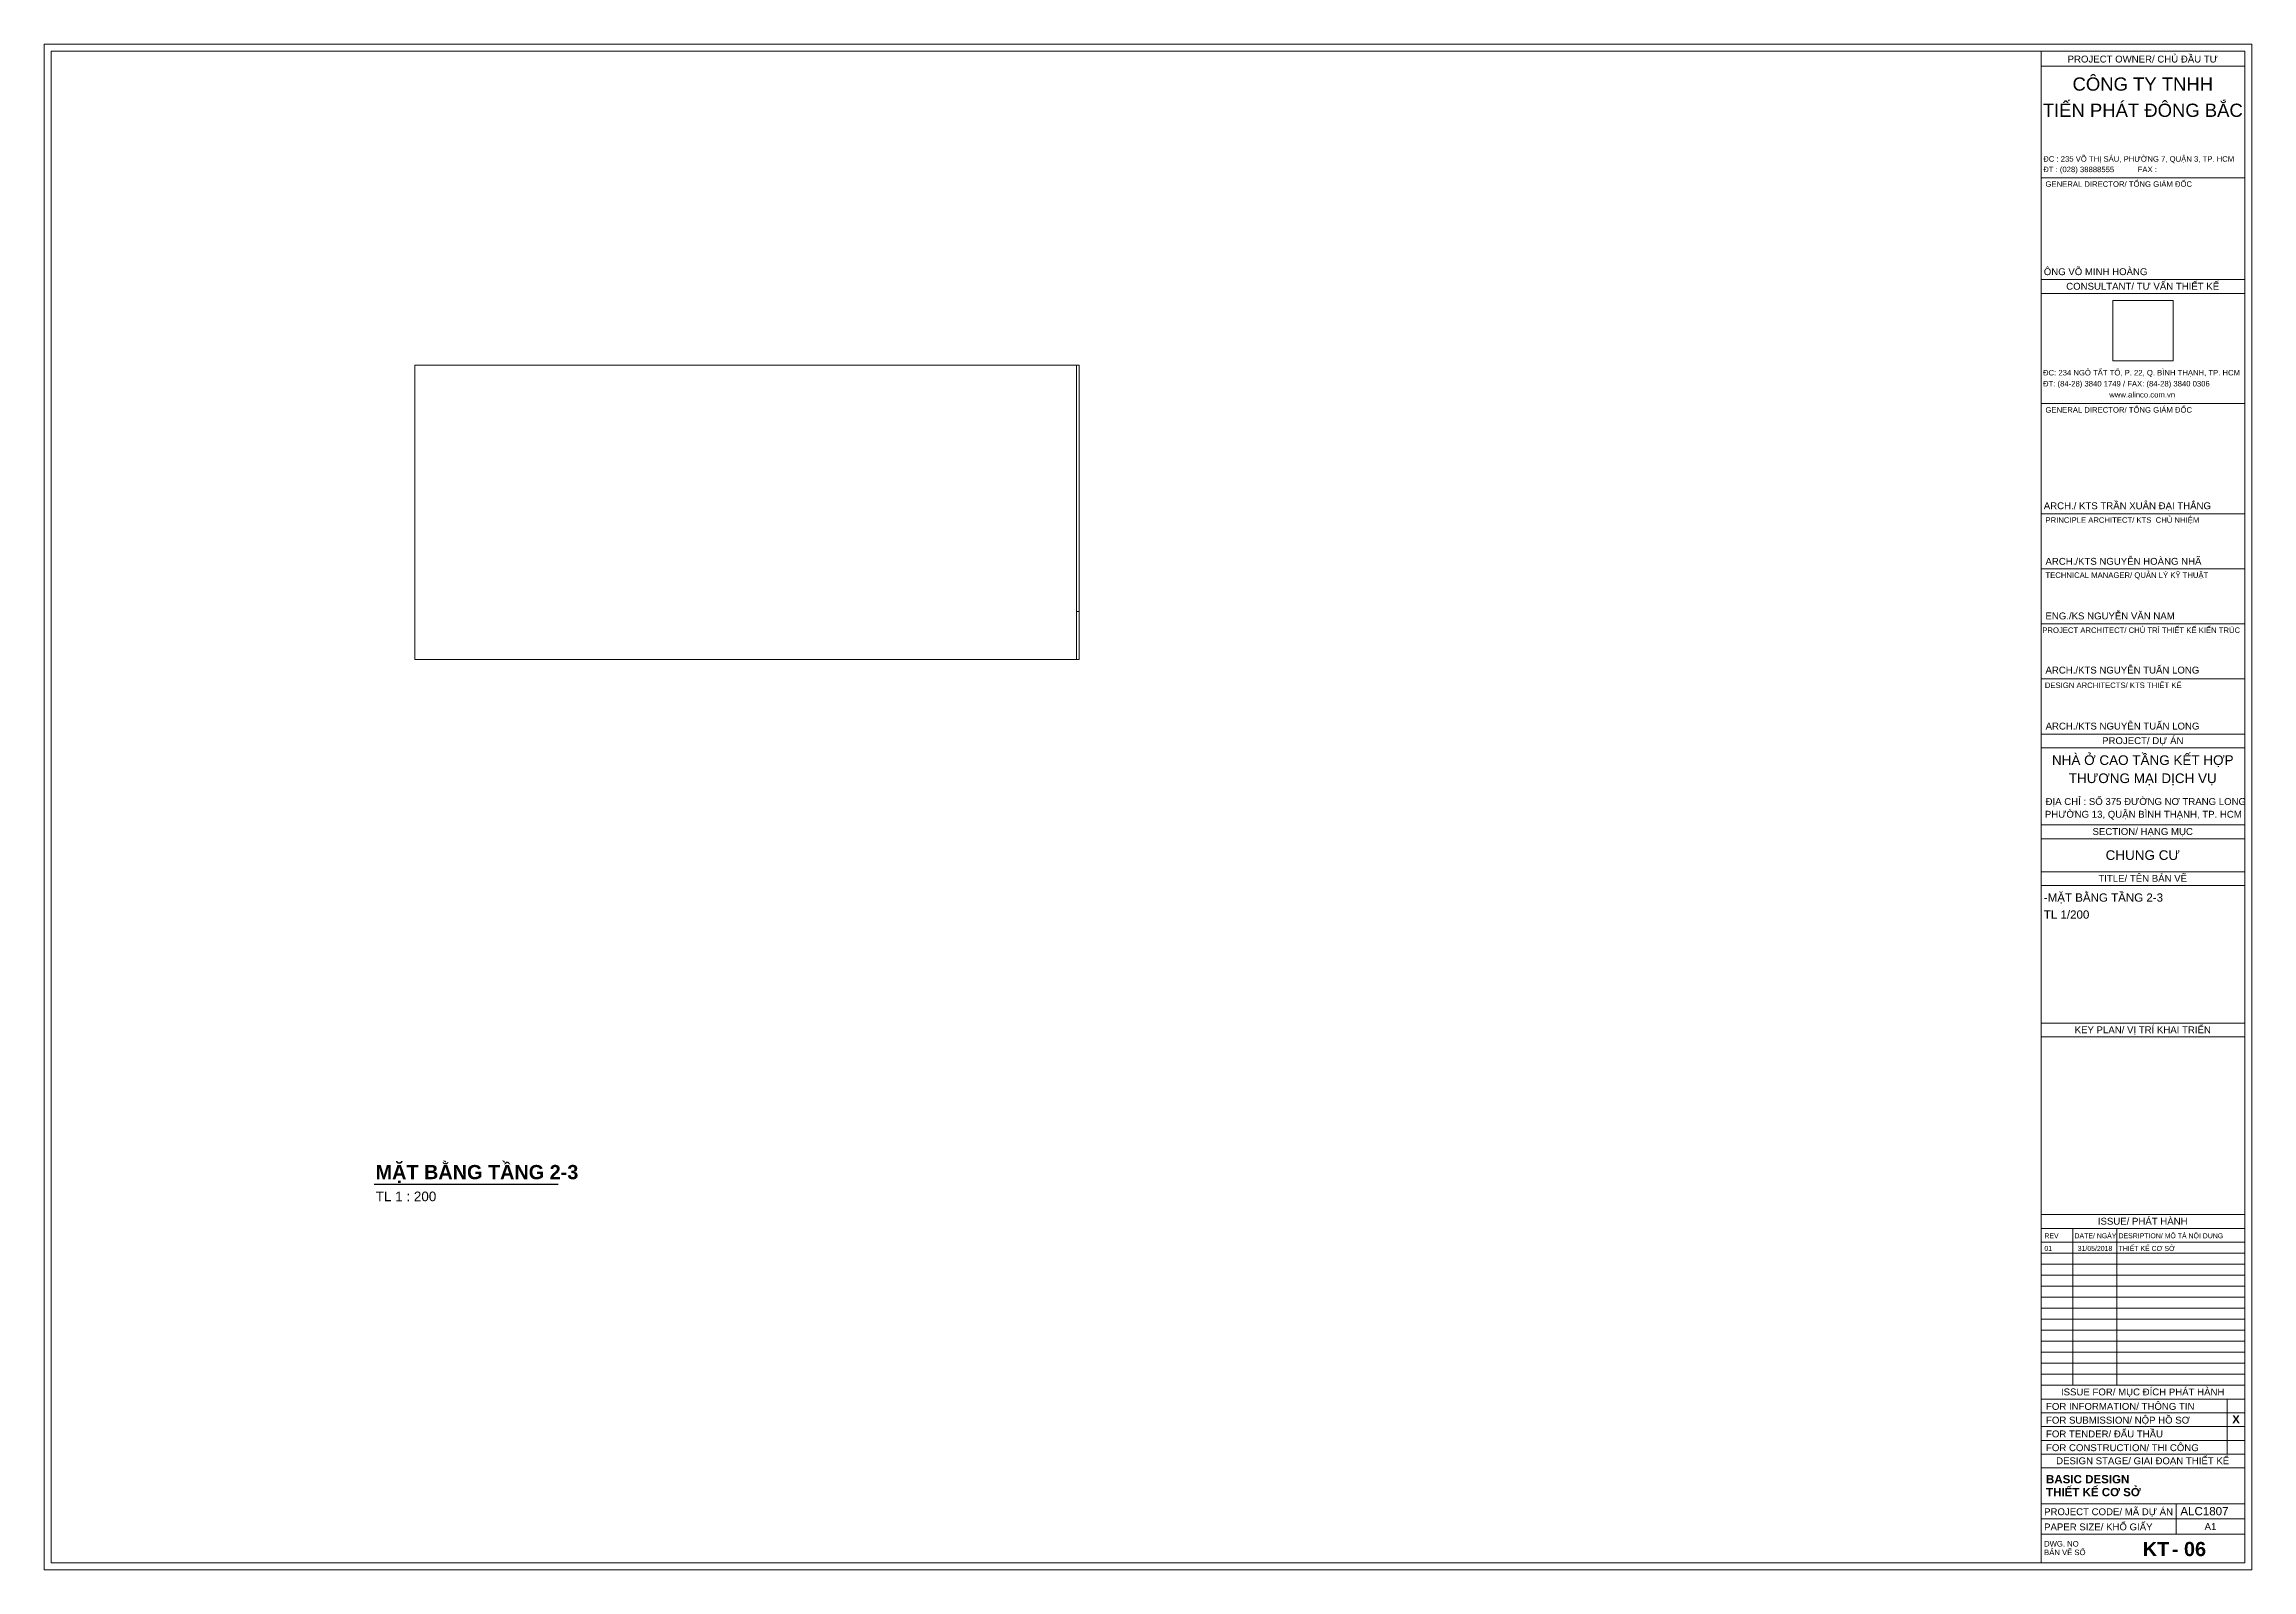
# Paper-space layout 'Layout1' of a CAD drawing. Header units: millimetres. Extents: x 25 to 827, y 2 to 556.
# The model-space entities are those that its viewports show. They can reach past a viewport. Long polylines and large blocks are cut down to what shows.
import ezdxf

# ---------------------------------------------------------------- set-up
doc = ezdxf.new("R2010")
doc.units = ezdxf.units.MM
for name, color, linetype, lineweight in [('CUA', 31, 'Continuous', 9), ('G-ANNO-TTLB', 6, 'Continuous', 5), ('G-ANNO-TTLB-MEDM', 33, 'Continuous', 9), ('G-ANNO-TTLB-THIN', 151, 'Continuous', 5), ('NET-THAY', 2, 'Continuous', 9)]:
    doc.layers.add(name, color=color, linetype=linetype, lineweight=lineweight)
doc.styles.add('Arial_10', font='arial_0.ttf', dxfattribs={"height": 2.5})
doc.styles.add('Arial_11', font='arial_0.ttf', dxfattribs={"height": 4.8})
doc.styles.add('Arial_12', font='arial_0.ttf', dxfattribs={"height": 2})
doc.styles.add('Arial_13', font='arial_0.ttf', dxfattribs={"height": 3.5})
doc.styles.add('Arial_14', font='arial_0.ttf', dxfattribs={"height": 3})
doc.styles.add('Arial_15', font='arial_0.ttf', dxfattribs={"height": 1.8})
doc.styles.add('Arial_7', font='arial_0.ttf', dxfattribs={"height": 2.5})
doc.styles.add('Arial_8', font='arial_0.ttf', dxfattribs={"height": 2})
doc.styles.add('Arial_9', font='arial_0.ttf', dxfattribs={"height": 1.8})
doc.styles.add('Arial_B_1', font='arialbd_0.ttf', dxfattribs={"height": 3})
doc.styles.add('Arial_B_2', font='arialbd_0.ttf', dxfattribs={"height": 5.15873})
picture_1 = doc.add_image_def('image1.jpg', size_in_pixel=(598, 599))

# ---------------------------------------------------------------- blocks, each defined once
blk = doc.blocks.new('KT-A1 - KT-A1-1017761--MẶT BẰNG TẦNG 2')
at = {"layer": 'G-ANNO-TTLB-MEDM'}
for p, q in [((28, 553.5), (28, 4.5)), ((825, 553.5), (28, 553.5)), ((751, 553.5), (751, 4.5)), ((825, 4.5), (825, 553.5)), ((28, 4.5), (825, 4.5))]:
    blk.add_line(p, q, dxfattribs=at)
at = {"layer": 'G-ANNO-TTLB-THIN'}
for p, q in [((827.5, 556), (25.5, 556)), ((25.5, 556), (25.5, 2)), ((827.5, 2), (827.5, 556)), ((825, 548), (751, 548)), ((825, 507.5), (751, 507.5)), ((825, 470.5), (751, 470.5)), ((825, 465.5), (751, 465.5)), ((825, 425.5), (751, 425.5)), ((825, 385.5), (751, 385.5)), ((825, 365.5), (751, 365.5)), ((825, 345.5), (751, 345.5)), ((825, 325.5), (751, 325.5)), ((825, 305.5), (751, 305.5)), ((825, 300.5), (751, 300.5)), ((825, 272.5), (751, 272.5)), ((825, 267.5), (751, 267.5)), ((825, 255.5), (751, 255.5)), ((825, 250.5), (751, 250.5)), ((825, 200.5), (751, 200.5)), ((825, 195.5), (751, 195.5)), ((825, 131), (751, 131)), ((825, 126), (751, 126)), ((825, 121), (751, 121)), ((762.5, 69), (762.5, 126)), ((778.5, 69), (778.5, 126)), ((825, 117), (751, 117)), ((825, 113), (751, 113)), ((825, 109), (751, 109)), ((825, 105), (751, 105)), ((825, 101), (751, 101)), ((825, 97), (751, 97)), ((825, 93), (751, 93)), ((825, 89), (751, 89)), ((825, 85), (751, 85)), ((825, 81), (751, 81)), ((825, 77), (751, 77)), ((825, 73), (751, 73)), ((825, 69), (751, 69)), ((825, 64), (751, 64)), ((825, 59), (751, 59)), ((818.5, 44), (818.5, 64)), ((825, 54), (751, 54)), ((825, 49), (751, 49)), ((825, 44), (751, 44)), ((825, 39), (751, 39)), ((825, 26), (751, 26)), ((800, 26), (800, 15)), ((825, 20.5), (751, 20.5)), ((825, 15), (751, 15)), ((25.5, 2), (827.5, 2))]:
    blk.add_line(p, q, dxfattribs=at)
at = {"layer": 'G-ANNO-TTLB', "line_spacing_factor": 0.936439}
for s, insert, char_height, width, attachment_point, style in [('\\pt12.7,25.4,38.1,50.8,63.5,76.2,88.9,101.6,114.3,127,139.7,152.4,165.1,177.8,190.5,203.2,215.9,228.6,241.3,254,266.7,279.4,292.1,304.8,317.5,330.2,342.9,355.6,368.3,381,393.7,406.4;PROJECT OWNER/ CHỦ {\\fArial|b0|i0|c238|p34;ĐẦU T}Ư', (787.87, 551.84), 2.5, 72.23, 2, 'Arial_7'), ('\\pt12,24,36,48,60,72,84,96,108,120,132,144,156,168,180,192,204,216,228,240,252,264,276,288,300,312,324,336,348,360,372,384;GENERAL DIRECTOR/ TỔNG GIÁM {\\fArial|b0|i0|c238|p34;ĐỐC}', (752.53, 506.2), 2, 71.44, 1, 'Arial_8'), ('\\pt12.7,25.4,38.1,50.8,63.5,76.2,88.9,101.6,114.3,127,139.7,152.4,165.1,177.8,190.5,203.2,215.9,228.6,241.3,254,266.7,279.4,292.1,304.8,317.5,330.2,342.9,355.6,368.3,381,393.7,406.4;ÔNG VÕ MINH HOÀNG', (751.92, 474.63), 2.5, 72.03, 1, 'Arial_7'), ('\\pt12.7,25.4,38.1,50.8,63.5,76.2,88.9,101.6,114.3,127,139.7,152.4,165.1,177.8,190.5,203.2,215.9,228.6,241.3,254,266.7,279.4,292.1,304.8,317.5,330.2,342.9,355.6,368.3,381,393.7,406.4;CONSULTANT/ T{\\fArial|b0|i0|c163|p34;Ư VẤN THIẾT KẾ}', (787.84, 469.34), 2.5, 72.36, 2, 'Arial_7'), ('\\pt12,24,36,48,60,72,84,96,108,120,132,144,156,168,180,192,204,216,228,240,252,264,276,288,300,312,324,336,348,360,372,384;{\\fArial|b0|i0|c238|p34;ĐC: 234 NGÔ TẤT TỐ, P. 22, Q. B}ÌNH THẠNH, TP. HCM', (751.64, 437.71), 2, 72.89, 1, 'Arial_8'), ('\\pt12,24,36,48,60,72,84,96,108,120,132,144,156,168,180,192,204,216,228,240,252,264,276,288,300,312,324,336,348,360,372,384;{\\fArial|b0|i0|c238|p34;ĐT: (84-28) 3840 1749 / FAX: (84-28) 3840 0306}', (751.64, 433.71), 2, 72.89, 1, 'Arial_8'), ('\\pt12,24,36,48,60,72,84,96,108,120,132,144,156,168,180,192,204,216,228,240,252,264,276,288,300,312,324,336,348,360,372,384;{\\fArial|b0|i0|c238|p34;www.alinco.com.vn}', (775.7, 429.71), 2, 24.61, 1, 'Arial_8'), ('\\pt12,24,36,48,60,72,84,96,108,120,132,144,156,168,180,192,204,216,228,240,252,264,276,288,300,312,324,336,348,360,372,384;GENERAL DIRECTOR/ TỔNG GIÁM {\\fArial|b0|i0|c238|p34;ĐỐC}', (752.53, 424.2), 2, 71.44, 1, 'Arial_8'), ('\\pt12.7,25.4,38.1,50.8,63.5,76.2,88.9,101.6,114.3,127,139.7,152.4,165.1,177.8,190.5,203.2,215.9,228.6,241.3,254,266.7,279.4,292.1,304.8,317.5,330.2,342.9,355.6,368.3,381,393.7,406.4;ARCH./ KTS TRẦN XUÂN {\\fArial|b0|i0|c238|p34;ĐẠI THẮNG}', (751.92, 389.63), 2.5, 72.03, 1, 'Arial_7'), ('\\pt12,24,36,48,60,72,84,96,108,120,132,144,156,168,180,192,204,216,228,240,252,264,276,288,300,312,324,336,348,360,372,384;PRINCIPLE ARCHITECT/ KTS  CHỦ NHIỆM', (752.53, 384.2), 2, 71.44, 1, 'Arial_8'), ('\\pt12,24,36,48,60,72,84,96,108,120,132,144,156,168,180,192,204,216,228,240,252,264,276,288,300,312,324,336,348,360,372,384;TECHNICAL MANAGER/ QUẢN LÝ KỸ THUẬT', (752.53, 364.2), 2, 71.24, 1, 'Arial_8'), ('\\pt12,24,36,48,60,72,84,96,108,120,132,144,156,168,180,192,204,216,228,240,252,264,276,288,300,312,324,336,348,360,372,384;PROJECT ARCHITECT/ CHỦ TRÌ THIẾT KẾ KIẾN TRÚC', (751.38, 344.2), 2, 75.21, 1, 'Arial_8'), ('\\pt12,24,36,48,60,72,84,96,108,120,132,144,156,168,180,192,204,216,228,240,252,264,276,288,300,312,324,336,348,360,372,384;DESIGN ARCHITECTS/ KTS THIẾT KẾ', (752.3, 324.2), 2, 71.24, 1, 'Arial_8'), ('\\pt12.7,25.4,38.1,50.8,63.5,76.2,88.9,101.6,114.3,127,139.7,152.4,165.1,177.8,190.5,203.2,215.9,228.6,241.3,254,266.7,279.4,292.1,304.8,317.5,330.2,342.9,355.6,368.3,381,393.7,406.4;PROJECT/ DỰ ÁN', (787.88, 304.34), 2.5, 72.36, 2, 'Arial_7'), ('\\pt12.7,25.4,38.1,50.8,63.5,76.2,88.9,101.6,114.3,127,139.7,152.4,165.1,177.8,190.5,203.2,215.9,228.6,241.3,254,266.7,279.4,292.1,304.8,317.5,330.2,342.9,355.6,368.3,381,393.7,406.4;SECTION/ HẠNG MỤC', (787.85, 271.34), 2.5, 72.36, 2, 'Arial_7'), ('\\pt12.7,25.4,38.1,50.8,63.5,76.2,88.9,101.6,114.3,127,139.7,152.4,165.1,177.8,190.5,203.2,215.9,228.6,241.3,254,266.7,279.4,292.1,304.8,317.5,330.2,342.9,355.6,368.3,381,393.7,406.4;TITLE/ TÊN BẢN VẼ', (787.85, 254.34), 2.5, 72.36, 2, 'Arial_7'), ('\\pt12.7,25.4,38.1,50.8,63.5,76.2,88.9,101.6,114.3,127,139.7,152.4,165.1,177.8,190.5,203.2,215.9,228.6,241.3,254,266.7,279.4,292.1,304.8,317.5,330.2,342.9,355.6,368.3,381,393.7,406.4;KEY PLAN/ VỊ TRÍ KHAI TRIỂN', (787.88, 199.34), 2.5, 72.36, 2, 'Arial_7'), ('\\pt12.7,25.4,38.1,50.8,63.5,76.2,88.9,101.6,114.3,127,139.7,152.4,165.1,177.8,190.5,203.2,215.9,228.6,241.3,254,266.7,279.4,292.1,304.8,317.5,330.2,342.9,355.6,368.3,381,393.7,406.4;ISSUE/ PHÁT HÀNH', (787.85, 129.84), 2.5, 72.36, 2, 'Arial_7'), ('\\pt12.70001,25.4,38.10001,50.8,63.5,76.19999,88.9,101.59999,114.3,127.00001,139.7,152.40001,165.1,177.8,190.49999,203.2,215.89999,228.6,241.30001,254,266.70001,279.4,292.1,304.79999,317.5,330.19999,342.9,355.60001,368.3,381.00001,393.7,406.4;REV', (752.14, 124.19), 1.8, 9.39, 1, 'Arial_9'), ('\\pt12.70001,25.4,38.10001,50.8,63.5,76.19999,88.9,101.59999,114.3,127.00001,139.7,152.40001,165.1,177.8,190.49999,203.2,215.89999,228.6,241.30001,254,266.70001,279.4,292.1,304.79999,317.5,330.19999,342.9,355.60001,368.3,381.00001,393.7,406.4;DATE/ NGÀY', (763.07, 124.19), 1.8, 15.21, 1, 'Arial_9'), ('\\pt12.70001,25.4,38.10001,50.8,63.5,76.19999,88.9,101.59999,114.3,127.00001,139.7,152.40001,165.1,177.8,190.49999,203.2,215.89999,228.6,241.30001,254,266.70001,279.4,292.1,304.79999,317.5,330.19999,342.9,355.60001,368.3,381.00001,393.7,406.4;DESRIPTION/ MÔ TẢ NỘI DUNG', (779.07, 124.19), 1.8, 44.91, 1, 'Arial_9'), ('\\pt12.7,25.4,38.1,50.8,63.5,76.2,88.9,101.6,114.3,127,139.7,152.4,165.1,177.8,190.5,203.2,215.9,228.6,241.3,254,266.7,279.4,292.1,304.8,317.5,330.2,342.9,355.6,368.3,381,393.7,406.4;ISSUE FOR/ MỤC {\\fArial|b0|i0|c238|p34;ĐÍCH PHÁT H}ÀNH', (787.84, 67.84), 2.5, 72.36, 2, 'Arial_7'), ('\\pt12.7,25.4,38.1,50.8,63.5,76.2,88.9,101.6,114.3,127,139.7,152.4,165.1,177.8,190.5,203.2,215.9,228.6,241.3,254,266.7,279.4,292.1,304.8,317.5,330.2,342.9,355.6,368.3,381,393.7,406.4;FOR INFORMATION/ THÔNG TIN', (752.73, 62.6), 2.5, 54.77, 1, 'Arial_7'), ('\\pt12.7,25.4,38.1,50.8,63.5,76.2,88.9,101.6,114.3,127,139.7,152.4,165.1,177.8,190.5,203.2,215.9,228.6,241.3,254,266.7,279.4,292.1,304.8,317.5,330.2,342.9,355.6,368.3,381,393.7,406.4;FOR SUBMISSION/ NỘP HỒ S{\\fArial|b0|i0|c163|p34;Ơ}', (752.73, 57.6), 2.5, 53.38, 1, 'Arial_7'), ('\\pt12.69999,25.40001,38.1,50.79999,63.50001,76.2,88.89999,101.60001,114.3,126.99999,139.70001,152.4,165.09999,177.80001,190.5,203.19999,215.90001,228.6,241.29999,254.00001,266.7,279.39999,292.10001,304.8,317.49999,330.20001,342.9,355.59999,368.30001,381,393.69999,406.40001;X', (820.35, 58.16), 3, 2.9391, 1, 'Arial_B_1'), ('\\pt12.7,25.4,38.1,50.8,63.5,76.2,88.9,101.6,114.3,127,139.7,152.4,165.1,177.8,190.5,203.2,215.9,228.6,241.3,254,266.7,279.4,292.1,304.8,317.5,330.2,342.9,355.6,368.3,381,393.7,406.4;FOR TENDER/ {\\fArial|b0|i0|c238|p34;ĐẤU THẦU}', (752.73, 52.6), 2.5, 43.66, 1, 'Arial_7'), ('\\pt12.7,25.4,38.1,50.8,63.5,76.2,88.9,101.6,114.3,127,139.7,152.4,165.1,177.8,190.5,203.2,215.9,228.6,241.3,254,266.7,279.4,292.1,304.8,317.5,330.2,342.9,355.6,368.3,381,393.7,406.4;FOR CONSTRUCTION/ THI CÔNG', (752.73, 47.6), 2.5, 56.09, 1, 'Arial_7'), ('\\pt12.7,25.4,38.1,50.8,63.5,76.2,88.9,101.6,114.3,127,139.7,152.4,165.1,177.8,190.5,203.2,215.9,228.6,241.3,254,266.7,279.4,292.1,304.8,317.5,330.2,342.9,355.6,368.3,381,393.7,406.4;DESIGN STAGE/ GIAI {\\fArial|b0|i0|c238|p34;ĐOẠN THIẾT KẾ}', (787.84, 42.84), 2.5, 72.36, 2, 'Arial_7'), ('\\pt12.69999,25.40001,38.1,50.79999,63.50001,76.2,88.89999,101.60001,114.3,126.99999,139.70001,152.4,165.09999,177.80001,190.5,203.19999,215.90001,228.6,241.29999,254.00001,266.7,279.39999,292.10001,304.8,317.49999,330.20001,342.9,355.59999,368.30001,381,393.69999,406.40001;BASIC DESIGN THIẾT KẾ C{\\fArial|b1|i0|c163|p34;Ơ SỞ}', (752.73, 36.41), 3, 35.46, 1, 'Arial_B_1'), ('\\pt12.7,25.4,38.1,50.8,63.5,76.2,88.9,101.6,114.3,127,139.7,152.4,165.1,177.8,190.5,203.2,215.9,228.6,241.3,254,266.7,279.4,292.1,304.8,317.5,330.2,342.9,355.6,368.3,381,393.7,406.4;PROJECT CODE/ MÃ DỰ ÁN', (752.03, 24.34), 2.5, 46.96, 1, 'Arial_7'), ('\\pt12.7,25.4,38.1,50.8,63.5,76.2,88.9,101.6,114.3,127,139.7,152.4,165.1,177.8,190.5,203.2,215.9,228.6,241.3,254,266.7,279.4,292.1,304.8,317.5,330.2,342.9,355.6,368.3,381,393.7,406.4;PAPER SIZE/ KHỔ GIẤY', (752.03, 18.84), 2.5, 46.96, 1, 'Arial_7'), ('\\pt12.7,25.4,38.1,50.8,63.5,76.2,88.9,101.6,114.3,127,139.7,152.4,165.1,177.8,190.5,203.2,215.9,228.6,241.3,254,266.7,279.4,292.1,304.8,317.5,330.2,342.9,355.6,368.3,381,393.7,406.4;A1', (812.46, 18.96), 2.5, 23.02, 2, 'Arial_7'), ('\\pt12,24,36,48,60,72,84,96,108,120,132,144,156,168,180,192,204,216,228,240,252,264,276,288,300,312,324,336,348,360,372,384;DWG. NO BẢN VẼ SỐ', (752.03, 12.46), 2, 16.14, 1, 'Arial_8')]:
    blk.add_mtext(s, dxfattribs=dict(at, insert=insert, char_height=char_height, width=width, attachment_point=attachment_point, style=style))
at = {"layer": 'G-ANNO-TTLB'}
image = blk.add_image(picture_1, insert=(777.02, 441.02), size_in_units=(21.92, 21.95), dxfattribs=at)
image.dxf.flags = 7
blk = doc.blocks.new('*U145')
blk.add_line((5850, 100, 0), (50, 100, 0))
at = {"ltscale": 25, "elevation": 0}
for points in [[(0, 0), (50, 0), (50, 100), (0, 100)], [(2, 2), (48, 2), (48, 98), (2, 98)]]:
    blk.add_lwpolyline(points, close=True, dxfattribs=at)

msp = doc.modelspace()

# ---------------------------------------------------------------- linework, layer by layer
at = {"layer": 'NET-THAY'}
msp.add_line((400.52, 6199.94), (400.52, 299.94), dxfattribs=at)

# ---------------------------------------------------------------- block references
at = {"layer": 'CUA', "rotation": 90}
msp.add_blockref('*U145', (500.52, 299.94, 0), dxfattribs=at)

psp = doc.layouts.get("Layout1")

# ---------------------------------------------------------------- block references
at = {"layer": 'G-ANNO-TTLB'}
psp.add_blockref('KT-A1 - KT-A1-1017761--MẶT BẰNG TẦNG 2', (0, 0), dxfattribs=at)

# ---------------------------------------------------------------- texts
at = {"layer": 'G-ANNO-TTLB', "line_spacing_factor": 0.941778}
for s, insert, char_height, width, attachment_point, style in [('CÔNG TY TNHH', (787.88, 543.92), 4.8, 60.7053, 2, 'Arial_11'), ('TIẾN PHÁT ĐÔNG BẮC', (787.88, 534.4), 4.8, 86.6799, 2, 'Arial_11'), ('ĐC : 235 VÕ THỊ SÁU, PHƯỜNG 7, QUẬN 3, TP. HCM', (751.71, 515.32), 2, 82.809, 1, 'Arial_12'), ('ĐT : (028) 38888555           FAX :', (751.71, 511.53), 2, 49.4111, 1, 'Arial_12'), ('ARCH./KTS NGUYỄN HOÀNG NHÃ', (752.53, 369.46), 2.5, 67.5202, 1, 'Arial_10'), ('ENG./KS NGUYỄN VĂN NAM', (752.53, 349.63), 2.5, 55.9812, 1, 'Arial_10'), ('ARCH./KTS NGUYỄN TUẤN LONG', (752.53, 329.97), 2.5, 66.602, 1, 'Arial_10'), ('ARCH./KTS NGUYỄN TUẤN LONG', (752.57, 309.63), 2.5, 66.602, 1, 'Arial_10'), ('NHÀ Ở CAO TẦNG KẾT HỢP', (787.88, 297.77), 3.5, 78.7567, 2, 'Arial_13'), ('THƯƠNG MẠI DỊCH VỤ', (787.88, 291.19), 3.5, 64.0594, 2, 'Arial_13'), ('ĐỊA CHỈ : SỐ 375 ĐƯỜNG NƠ TRANG LONG', (752.57, 282.24), 2.5, 86.9254, 1, 'Arial_10'), ('PHƯỜNG 13, QUẬN BÌNH THẠNH, TP. HCM', (752.3, 277.61), 2.5, 85.3644, 1, 'Arial_10'), ('CHUNG CƯ', (787.88, 263.28), 3.5, 32.1368, 2, 'Arial_13'), ('TL 1/200', (751.93, 241.45), 3, 19.7956, 1, 'Arial_14'), ('-MẶT BẰNG TẦNG 2-3', (751.93, 247.62), 3, 47.2304, 1, 'Arial_14'), ('TL 1 : 200', (145.95, 139.35), 3.5, 26.3522, 1, 'Arial_13'), ('01', (752.14, 119.61), 1.8, 3.3495, 1, 'Arial_15'), ('31/05/2018', (770.52, 119.61), 1.8, 15.0729, 2, 'Arial_15'), ('THIẾT KẾ CƠ SỞ', (779.07, 119.61), 1.8, 24.5045, 1, 'Arial_15'), ('ALC1807', (801.54, 24.81), 3, 20.8974, 1, 'Arial_14'), ('KT', (787.87, 12.14), 5.159, 11.2024, 1, 'Arial_B_2'), ('- 06', (798.44, 12.14), 5.159, 14.4468, 1, 'Arial_B_2')]:
    psp.add_mtext(s, dxfattribs=dict(at, insert=insert, char_height=char_height, width=width, attachment_point=attachment_point, style=style))

# ---------------------------------------------------------------- viewports
at = {"layer": '0'}
psp.add_viewport(center=(280.87, 385.99), size=(241.32, 106.8313), view_center_point=(280.87, 385.99), view_height=106.8313, dxfattribs=at)

# ---------------------------------------------------------------- next in the draw order: texts
at = {"layer": 'G-ANNO-TTLB', "lineweight": 30, "insert": (143.89, 149.01), "char_height": 5.1587, "width": 80.1305, "attachment_point": 1, "line_spacing_factor": 0.941778, "style": 'Arial_B_2', "bg_fill": 3, "box_fill_scale": 1.25, "bg_fill_color": 256, "bg_fill_true_color": 13158600, "bg_fill_transparency": 0}
psp.add_mtext(' MẶT BẰNG TẦNG 2-3', dxfattribs=at)

# ---------------------------------------------------------------- next in the draw order: linework, layer by layer
at = {"layer": 'G-ANNO-TTLB', "lineweight": 30}
psp.add_line((145.38, 142.03), (212.25, 142.03), dxfattribs=at)

doc.saveas('drawing.dxf')
